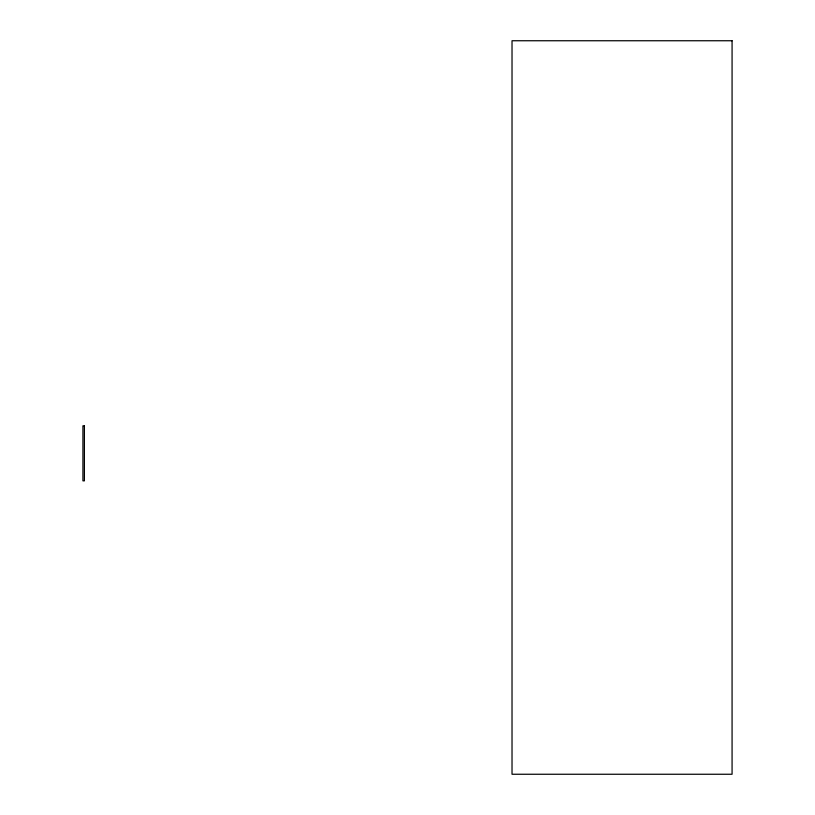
<?xml version="1.0" encoding="UTF-8"?>
<svg xmlns="http://www.w3.org/2000/svg" width="815" height="815" viewBox="0 0 815 815"><rect width="100%" height="100%" fill="white"/><g stroke="black" fill="none" stroke-linecap="round" stroke-linejoin="round"><path stroke-width="1.22" d="M732.074 40.75L512.024 40.75L512.024 774.25L732.074 774.25L732.074 40.75M84.393 425.838L82.926 425.838L82.926 480.85L84.393 480.85L84.393 425.838"/></g></svg>
